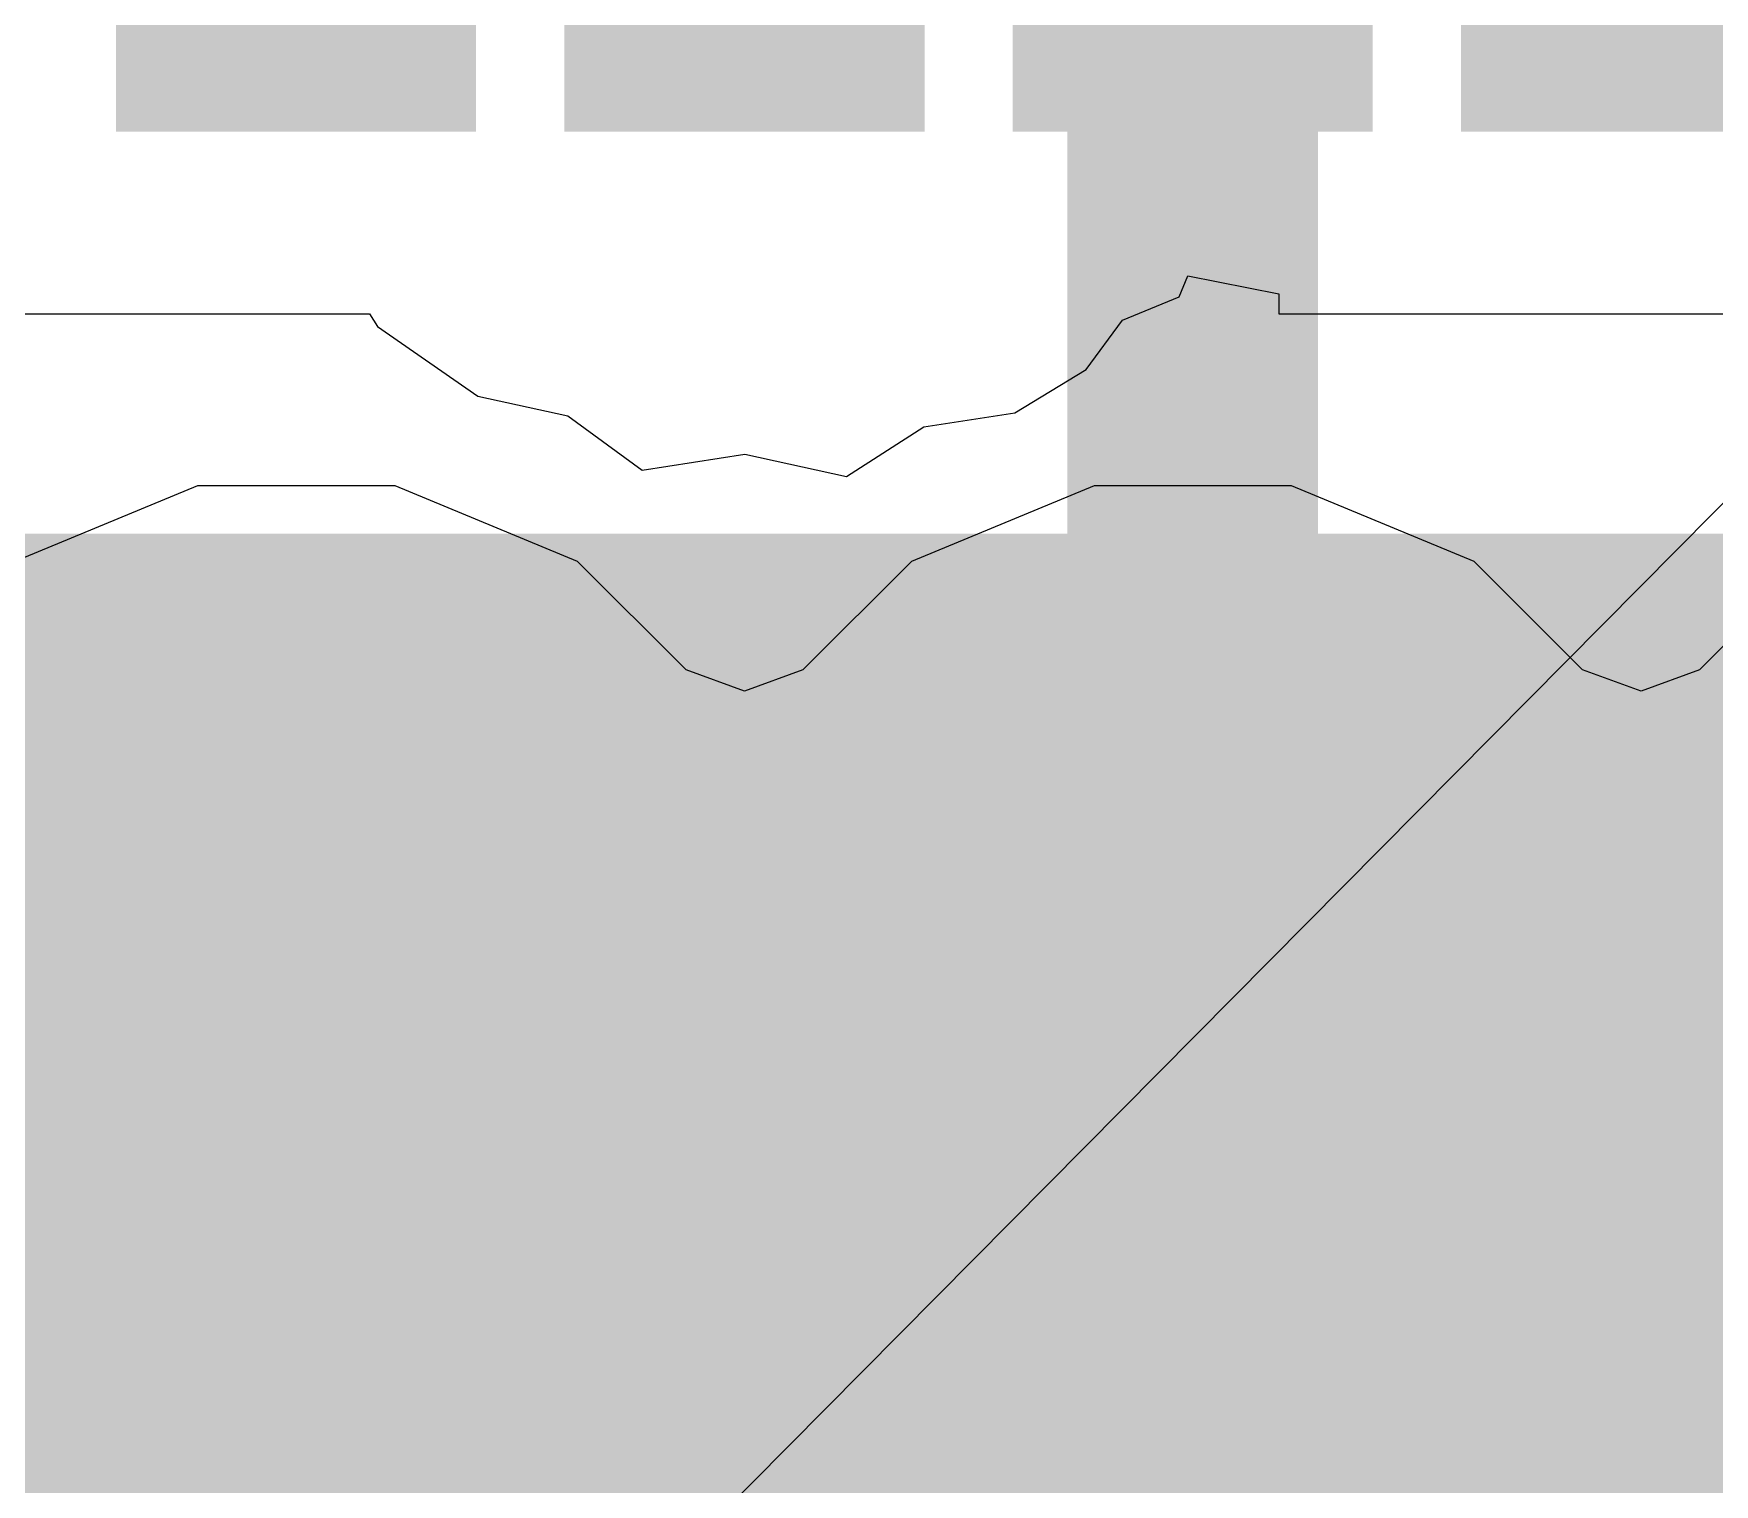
# Model space of a CAD drawing. Header units: inches. Extents: x -4 to 5258, y -4 to 5281.
# Drawn here: x 94.488 to 96.362, y 70.409 to 72.027 of the extents above; entities that cross this region are included whole.
import ezdxf

# ---------------------------------------------------------------- set-up
doc = ezdxf.new("R2010")
doc.units = ezdxf.units.IN
for name, color, linetype in [('Bottom Layer', 5, 'Continuous'), ('Bottom Solder', 6, 'Continuous'), ('Drill Drawing', 1, 'Continuous'), ('Layer 1', 16, 'Continuous'), ('Layer 2', 76, 'Continuous'), ('Top Layer', 1, 'Continuous'), ('Top Paste', 8, 'Continuous'), ('Top Solder', 216, 'Continuous'), ('Via Holes', 16, 'Continuous')]:
    doc.layers.add(name, color=color, linetype=linetype)

# ---------------------------------------------------------------- blocks, each defined once
blk = doc.blocks.new('HTSSOP_38_EP_4_4___5')
at = {"layer": 'Bottom Layer'}
h = blk.add_hatch(color=5, dxfattribs=at)
edge = h.paths.add_edge_path()
edge.add_arc((1.00000054, 1.00000054), 0.2999994, 0, 360)
h = blk.add_hatch(color=5, dxfattribs=at)
edge = h.paths.add_edge_path()
edge.add_arc((1.00000054, 0), 0.2999994, 0, 360)
at = {"layer": 'Bottom Solder'}
h = blk.add_hatch(color=6, dxfattribs=at)
edge = h.paths.add_edge_path()
edge.add_arc((1.00000054, 1.00000054), 0.4015993999999999, 0, 360)
h = blk.add_hatch(color=6, dxfattribs=at)
edge = h.paths.add_edge_path()
edge.add_arc((1.00000054, 0), 0.4015993999999999, 0, 360)
at = {"layer": 'Layer 1'}
h = blk.add_hatch(color=16, dxfattribs=at)
edge = h.paths.add_edge_path()
edge.add_arc((1.00000054, 1.00000054), 0.2999994, 0, 360)
h = blk.add_hatch(color=16, dxfattribs=at)
edge = h.paths.add_edge_path()
edge.add_arc((1.00000054, 0), 0.2999994, 0, 360)
at = {"layer": 'Layer 2'}
h = blk.add_hatch(color=76, dxfattribs=at)
edge = h.paths.add_edge_path()
edge.add_arc((1.00000054, 1.00000054), 0.2999994, 0, 360)
h = blk.add_hatch(color=76, dxfattribs=at)
edge = h.paths.add_edge_path()
edge.add_arc((1.00000054, 0), 0.2999994, 0, 360)
at = {"layer": 'Top Layer'}
for points in [[(1.44999964, 2.40000028), (1.44999964, -2.40000028), (-1.44999964, -2.40000028), (-1.44999964, 2.40000028)], [(3.59999915, 1.15012724), (3.59999915, 0.85012784), (1.99999981, 0.85012784), (1.99999981, 1.15012724)], [(3.59999915, 0.6499987), (3.59999915, 0.3499993000000001), (1.99999981, 0.3499992999999999), (1.99999981, 0.6499986999999999)], [(3.59999915, 0.1501292400000001), (3.59999915, -0.1498701599999999), (1.99999981, -0.14987016), (1.99999981, 0.1501292399999999)], [(3.59999915, -0.3499992999999999), (3.59999915, -0.6499986999999999), (1.99999981, -0.6499987), (1.99999981, -0.3499993000000001)]]:
    blk.add_hatch(color=1, dxfattribs=at).paths.add_polyline_path(points)
h = blk.add_hatch(color=1, dxfattribs=at)
edge = h.paths.add_edge_path()
edge.add_arc((1.00000054, 1.00000054), 0.2999994, 0, 360)
h = blk.add_hatch(color=1, dxfattribs=at)
edge = h.paths.add_edge_path()
edge.add_arc((1.00000054, 0), 0.2999994, 0, 360)
at = {"layer": 'Top Paste'}
for points in [[(1.44999964, 2.40000028), (1.44999964, -2.40000028), (-1.44999964, -2.40000028), (-1.44999964, 2.40000028)], [(3.59999915, 1.15012724), (3.59999915, 0.85012784), (1.99999981, 0.85012784), (1.99999981, 1.15012724)], [(3.59999915, 0.6499987), (3.59999915, 0.3499993000000001), (1.99999981, 0.3499992999999999), (1.99999981, 0.6499986999999999)], [(3.59999915, 0.1501292400000001), (3.59999915, -0.1498701599999999), (1.99999981, -0.14987016), (1.99999981, 0.1501292399999999)], [(3.59999915, -0.3499992999999999), (3.59999915, -0.6499986999999999), (1.99999981, -0.6499987), (1.99999981, -0.3499993000000001)]]:
    blk.add_hatch(color=8, dxfattribs=at).paths.add_polyline_path(points)
at = {"layer": 'Top Solder'}
for points in [[(1.50079964, 2.45080028), (1.50079964, -2.45080028), (-1.50079964, -2.45080028), (-1.50079964, 2.45080028)], [(3.65079915, 1.20092724), (3.65079915, 0.79932784), (1.94919981, 0.79932784), (1.94919981, 1.20092724)], [(3.65079915, 0.7007987), (3.65079915, 0.2991993), (1.94919981, 0.2991992999999999), (1.94919981, 0.7007987)], [(3.65079915, 0.20092924), (3.65079915, -0.20067016), (1.94919981, -0.20067016), (1.94919981, 0.20092924)], [(3.65079915, -0.2991992999999999), (3.65079915, -0.7007987), (1.94919981, -0.7007987), (1.94919981, -0.2991993)]]:
    blk.add_hatch(color=216, dxfattribs=at).paths.add_polyline_path(points)
h = blk.add_hatch(color=216, dxfattribs=at)
edge = h.paths.add_edge_path()
edge.add_arc((1.00000054, 1.00000054), 0.4015993999999999, 0, 360)
h = blk.add_hatch(color=216, dxfattribs=at)
edge = h.paths.add_edge_path()
edge.add_arc((1.00000054, 0), 0.4015993999999999, 0, 360)
at = {"layer": 'Via Holes'}
h = blk.add_hatch(color=7, dxfattribs=at)
edge = h.paths.add_edge_path()
edge.add_arc((1.00000054, 1.00000054), 0.1499997, 0, 360)
h = blk.add_hatch(color=7, dxfattribs=at)
edge = h.paths.add_edge_path()
edge.add_arc((1.00000054, 0), 0.1499997, 0, 360)
blk = doc.blocks.new('13_WQFN_HR__3_2__31')
at = {"layer": 'Top Solder'}
blk.add_line((-0.5750306, 1.80991764), (5220.67629472, 5271.62100868), dxfattribs=at)

msp = doc.modelspace()

# ---------------------------------------------------------------- hatches: boundary and pattern name
at = {"layer": 'Top Layer'}
msp.add_hatch(color=1, dxfattribs=at).paths.add_polyline_path([(98.18052754, 71.41884877999999), (92.78040625999999, 71.41884877999999), (92.78040625999999, 68.51884949999999), (98.18052754, 68.51884949999999)])

# ---------------------------------------------------------------- linework, layer by layer
at = {"layer": 'Drill Drawing'}
for points in [[(94.65352164, 71.09584459999999, 0.0508, 0.0508, 0), (94.65352164, 71.2228446, 0.0508, 0.0508, 0)], [(94.65352164, 71.2228446, 0.0508, 0.0508, 0), (94.90752163999998, 71.2228446, 0.0508, 0.0508, 0)], [(94.90752163999998, 71.09584459999999, 0.0508, 0.0508, 0), (94.90752163999998, 71.2228446, 0.0508, 0.0508, 0)], [(95.65352218, 71.09584459999999, 0.0508, 0.0508, 0), (95.65352218, 71.2228446, 0.0508, 0.0508, 0)], [(95.65352218, 71.2228446, 0.0508, 0.0508, 0), (95.90752218, 71.2228446, 0.0508, 0.0508, 0)], [(95.90752218, 71.09584459999999, 0.0508, 0.0508, 0), (95.90752218, 71.2228446, 0.0508, 0.0508, 0)], [(94.70432163999999, 71.0450446, 0.0508, 0.0508, 0), (94.70432163999999, 71.1212446, 0.0508, 0.0508, 0)], [(94.70432163999999, 71.1212446, 0.0508, 0.0508, 0), (94.85672164, 71.1212446, 0.0508, 0.0508, 0)], [(94.85672164, 71.0450446, 0.0508, 0.0508, 0), (94.85672164, 71.1212446, 0.0508, 0.0508, 0)], [(95.70432217999999, 71.0450446, 0.0508, 0.0508, 0), (95.70432217999999, 71.1212446, 0.0508, 0.0508, 0)], [(95.70432217999999, 71.1212446, 0.0508, 0.0508, 0), (95.85672217999999, 71.1212446, 0.0508, 0.0508, 0)], [(95.85672217999999, 71.0450446, 0.0508, 0.0508, 0), (95.85672217999999, 71.1212446, 0.0508, 0.0508, 0)], [(94.52652164, 70.84184459999999, 0.0508, 0.0508, 0), (94.52652164, 71.09584459999999, 0.0508, 0.0508, 0)], [(94.52652164, 71.09584459999999, 0.0508, 0.0508, 0), (94.65352164, 71.09584459999999, 0.0508, 0.0508, 0)], [(94.90752163999998, 71.09584459999999, 0.0508, 0.0508, 0), (95.03452164, 71.09584459999999, 0.0508, 0.0508, 0)], [(95.03452164, 70.84184459999999, 0.0508, 0.0508, 0), (95.03452164, 71.09584459999999, 0.0508, 0.0508, 0)], [(95.52652217999999, 70.84184459999999, 0.0508, 0.0508, 0), (95.52652217999999, 71.09584459999999, 0.0508, 0.0508, 0)], [(95.52652217999999, 71.09584459999999, 0.0508, 0.0508, 0), (95.65352218, 71.09584459999999, 0.0508, 0.0508, 0)], [(95.90752218, 71.09584459999999, 0.0508, 0.0508, 0), (96.03452218, 71.09584459999999, 0.0508, 0.0508, 0)], [(96.03452218, 70.84184459999999, 0.0508, 0.0508, 0), (96.03452218, 71.09584459999999, 0.0508, 0.0508, 0)], [(94.62812164, 70.8926446, 0.0508, 0.0508, 0), (94.62812164, 71.0450446, 0.0508, 0.0508, 0)], [(94.62812164, 71.0450446, 0.0508, 0.0508, 0), (94.70432163999999, 71.0450446, 0.0508, 0.0508, 0)], [(94.85672164, 71.0450446, 0.0508, 0.0508, 0), (94.93292164, 71.0450446, 0.0508, 0.0508, 0)], [(94.93292164, 70.8926446, 0.0508, 0.0508, 0), (94.93292164, 71.0450446, 0.0508, 0.0508, 0)], [(95.62812217999999, 70.8926446, 0.0508, 0.0508, 0), (95.62812217999999, 71.0450446, 0.0508, 0.0508, 0)], [(95.62812217999999, 71.0450446, 0.0508, 0.0508, 0), (95.70432217999999, 71.0450446, 0.0508, 0.0508, 0)], [(95.85672217999999, 71.0450446, 0.0508, 0.0508, 0), (95.93292217999999, 71.0450446, 0.0508, 0.0508, 0)], [(95.93292217999999, 70.8926446, 0.0508, 0.0508, 0), (95.93292217999999, 71.0450446, 0.0508, 0.0508, 0)], [(94.62812164, 70.8926446, 0.0508, 0.0508, 0), (94.70432163999999, 70.8926446, 0.0508, 0.0508, 0)], [(94.70432163999999, 70.8164446, 0.0508, 0.0508, 0), (94.70432163999999, 70.8926446, 0.0508, 0.0508, 0)], [(94.85672164, 70.8926446, 0.0508, 0.0508, 0), (94.93292164, 70.8926446, 0.0508, 0.0508, 0)], [(94.85672164, 70.8164446, 0.0508, 0.0508, 0), (94.85672164, 70.8926446, 0.0508, 0.0508, 0)], [(95.62812217999999, 70.8926446, 0.0508, 0.0508, 0), (95.70432217999999, 70.8926446, 0.0508, 0.0508, 0)], [(95.70432217999999, 70.8164446, 0.0508, 0.0508, 0), (95.70432217999999, 70.8926446, 0.0508, 0.0508, 0)], [(95.85672217999999, 70.8926446, 0.0508, 0.0508, 0), (95.93292217999999, 70.8926446, 0.0508, 0.0508, 0)], [(95.85672217999999, 70.8164446, 0.0508, 0.0508, 0), (95.85672217999999, 70.8926446, 0.0508, 0.0508, 0)], [(94.52652164, 70.84184459999999, 0.0508, 0.0508, 0), (94.65352164, 70.84184459999999, 0.0508, 0.0508, 0)], [(94.65352164, 70.71484459999999, 0.0508, 0.0508, 0), (94.65352164, 70.84184459999999, 0.0508, 0.0508, 0)], [(94.90752163999998, 70.84184459999999, 0.0508, 0.0508, 0), (95.03452164, 70.84184459999999, 0.0508, 0.0508, 0)], [(94.90752163999998, 70.71484459999999, 0.0508, 0.0508, 0), (94.90752163999998, 70.84184459999999, 0.0508, 0.0508, 0)], [(95.52652217999999, 70.84184459999999, 0.0508, 0.0508, 0), (95.65352218, 70.84184459999999, 0.0508, 0.0508, 0)], [(95.65352218, 70.71484459999999, 0.0508, 0.0508, 0), (95.65352218, 70.84184459999999, 0.0508, 0.0508, 0)], [(95.90752218, 70.84184459999999, 0.0508, 0.0508, 0), (96.03452218, 70.84184459999999, 0.0508, 0.0508, 0)], [(95.90752218, 70.71484459999999, 0.0508, 0.0508, 0), (95.90752218, 70.84184459999999, 0.0508, 0.0508, 0)], [(94.70432163999999, 70.8164446, 0.0508, 0.0508, 0), (94.85672164, 70.8164446, 0.0508, 0.0508, 0)], [(95.70432217999999, 70.8164446, 0.0508, 0.0508, 0), (95.85672217999999, 70.8164446, 0.0508, 0.0508, 0)], [(94.65352164, 70.71484459999999, 0.0508, 0.0508, 0), (94.90752163999998, 70.71484459999999, 0.0508, 0.0508, 0)], [(95.65352218, 70.71484459999999, 0.0508, 0.0508, 0), (95.90752218, 70.71484459999999, 0.0508, 0.0508, 0)]]:
    msp.add_lwpolyline(points, format="xyseb", dxfattribs=at)
for points in [[(94.64082164, 71.2228446, 0.0254, 0.0254, 1), (94.66622163999999, 71.2228446, 0.0254, 0.0254, 1)], [(94.64082164, 71.2228446, 0.0254, 0.0254, 1), (94.66622163999999, 71.2228446, 0.0254, 0.0254, 1)], [(94.89482164, 71.2228446, 0.0254, 0.0254, 1), (94.92022164, 71.2228446, 0.0254, 0.0254, 1)], [(94.89482164, 71.2228446, 0.0254, 0.0254, 1), (94.92022164, 71.2228446, 0.0254, 0.0254, 1)], [(95.64082218, 71.2228446, 0.0254, 0.0254, 1), (95.66622217999999, 71.2228446, 0.0254, 0.0254, 1)], [(95.64082218, 71.2228446, 0.0254, 0.0254, 1), (95.66622217999999, 71.2228446, 0.0254, 0.0254, 1)], [(95.89482217999999, 71.2228446, 0.0254, 0.0254, 1), (95.92022218, 71.2228446, 0.0254, 0.0254, 1)], [(95.89482217999999, 71.2228446, 0.0254, 0.0254, 1), (95.92022218, 71.2228446, 0.0254, 0.0254, 1)], [(94.69162164, 71.1212446, 0.0254, 0.0254, 1), (94.71702164, 71.1212446, 0.0254, 0.0254, 1)], [(94.69162164, 71.1212446, 0.0254, 0.0254, 1), (94.71702164, 71.1212446, 0.0254, 0.0254, 1)], [(94.84402164, 71.1212446, 0.0254, 0.0254, 1), (94.86942163999998, 71.1212446, 0.0254, 0.0254, 1)], [(94.84402164, 71.1212446, 0.0254, 0.0254, 1), (94.86942163999998, 71.1212446, 0.0254, 0.0254, 1)], [(95.69162218, 71.1212446, 0.0254, 0.0254, 1), (95.71702218, 71.1212446, 0.0254, 0.0254, 1)], [(95.69162218, 71.1212446, 0.0254, 0.0254, 1), (95.71702218, 71.1212446, 0.0254, 0.0254, 1)], [(95.84402218, 71.1212446, 0.0254, 0.0254, 1), (95.86942218, 71.1212446, 0.0254, 0.0254, 1)], [(95.84402218, 71.1212446, 0.0254, 0.0254, 1), (95.86942218, 71.1212446, 0.0254, 0.0254, 1)], [(94.51382163999999, 71.09584459999999, 0.0254, 0.0254, 1), (94.53922164, 71.09584459999999, 0.0254, 0.0254, 1)], [(94.51382163999999, 71.09584459999999, 0.0254, 0.0254, 1), (94.53922164, 71.09584459999999, 0.0254, 0.0254, 1)], [(94.64082164, 71.09584459999999, 0.0254, 0.0254, 1), (94.66622163999999, 71.09584459999999, 0.0254, 0.0254, 1)], [(94.64082164, 71.09584459999999, 0.0254, 0.0254, 1), (94.66622163999999, 71.09584459999999, 0.0254, 0.0254, 1)], [(94.89482164, 71.09584459999999, 0.0254, 0.0254, 1), (94.92022164, 71.09584459999999, 0.0254, 0.0254, 1)], [(94.89482164, 71.09584459999999, 0.0254, 0.0254, 1), (94.92022164, 71.09584459999999, 0.0254, 0.0254, 1)], [(95.02182164, 71.09584459999999, 0.0254, 0.0254, 1), (95.04722163999999, 71.09584459999999, 0.0254, 0.0254, 1)], [(95.02182164, 71.09584459999999, 0.0254, 0.0254, 1), (95.04722163999999, 71.09584459999999, 0.0254, 0.0254, 1)], [(95.51382218, 71.09584459999999, 0.0254, 0.0254, 1), (95.53922218, 71.09584459999999, 0.0254, 0.0254, 1)], [(95.51382218, 71.09584459999999, 0.0254, 0.0254, 1), (95.53922218, 71.09584459999999, 0.0254, 0.0254, 1)], [(95.64082218, 71.09584459999999, 0.0254, 0.0254, 1), (95.66622217999999, 71.09584459999999, 0.0254, 0.0254, 1)], [(95.64082218, 71.09584459999999, 0.0254, 0.0254, 1), (95.66622217999999, 71.09584459999999, 0.0254, 0.0254, 1)], [(95.89482217999999, 71.09584459999999, 0.0254, 0.0254, 1), (95.92022218, 71.09584459999999, 0.0254, 0.0254, 1)], [(95.89482217999999, 71.09584459999999, 0.0254, 0.0254, 1), (95.92022218, 71.09584459999999, 0.0254, 0.0254, 1)], [(96.02182218, 71.09584459999999, 0.0254, 0.0254, 1), (96.04722217999999, 71.09584459999999, 0.0254, 0.0254, 1)], [(96.02182218, 71.09584459999999, 0.0254, 0.0254, 1), (96.04722217999999, 71.09584459999999, 0.0254, 0.0254, 1)], [(94.61542164, 71.0450446, 0.0254, 0.0254, 1), (94.64082164, 71.0450446, 0.0254, 0.0254, 1)], [(94.61542164, 71.0450446, 0.0254, 0.0254, 1), (94.64082164, 71.0450446, 0.0254, 0.0254, 1)], [(94.69162164, 71.0450446, 0.0254, 0.0254, 1), (94.71702164, 71.0450446, 0.0254, 0.0254, 1)], [(94.69162164, 71.0450446, 0.0254, 0.0254, 1), (94.71702164, 71.0450446, 0.0254, 0.0254, 1)], [(94.84402164, 71.0450446, 0.0254, 0.0254, 1), (94.86942163999998, 71.0450446, 0.0254, 0.0254, 1)], [(94.84402164, 71.0450446, 0.0254, 0.0254, 1), (94.86942163999998, 71.0450446, 0.0254, 0.0254, 1)], [(94.92022164, 71.0450446, 0.0254, 0.0254, 1), (94.94562164, 71.0450446, 0.0254, 0.0254, 1)], [(94.92022164, 71.0450446, 0.0254, 0.0254, 1), (94.94562164, 71.0450446, 0.0254, 0.0254, 1)], [(95.61542218, 71.0450446, 0.0254, 0.0254, 1), (95.64082218, 71.0450446, 0.0254, 0.0254, 1)], [(95.61542218, 71.0450446, 0.0254, 0.0254, 1), (95.64082218, 71.0450446, 0.0254, 0.0254, 1)], [(95.69162218, 71.0450446, 0.0254, 0.0254, 1), (95.71702218, 71.0450446, 0.0254, 0.0254, 1)], [(95.69162218, 71.0450446, 0.0254, 0.0254, 1), (95.71702218, 71.0450446, 0.0254, 0.0254, 1)], [(95.84402218, 71.0450446, 0.0254, 0.0254, 1), (95.86942218, 71.0450446, 0.0254, 0.0254, 1)], [(95.84402218, 71.0450446, 0.0254, 0.0254, 1), (95.86942218, 71.0450446, 0.0254, 0.0254, 1)], [(95.92022218, 71.0450446, 0.0254, 0.0254, 1), (95.94562218, 71.0450446, 0.0254, 0.0254, 1)], [(95.92022218, 71.0450446, 0.0254, 0.0254, 1), (95.94562218, 71.0450446, 0.0254, 0.0254, 1)], [(94.61542164, 70.8926446, 0.0254, 0.0254, 1), (94.64082164, 70.8926446, 0.0254, 0.0254, 1)], [(94.61542164, 70.8926446, 0.0254, 0.0254, 1), (94.64082164, 70.8926446, 0.0254, 0.0254, 1)], [(94.69162164, 70.8926446, 0.0254, 0.0254, 1), (94.71702164, 70.8926446, 0.0254, 0.0254, 1)], [(94.69162164, 70.8926446, 0.0254, 0.0254, 1), (94.71702164, 70.8926446, 0.0254, 0.0254, 1)], [(94.84402164, 70.8926446, 0.0254, 0.0254, 1), (94.86942163999998, 70.8926446, 0.0254, 0.0254, 1)], [(94.84402164, 70.8926446, 0.0254, 0.0254, 1), (94.86942163999998, 70.8926446, 0.0254, 0.0254, 1)], [(94.92022164, 70.8926446, 0.0254, 0.0254, 1), (94.94562164, 70.8926446, 0.0254, 0.0254, 1)], [(94.92022164, 70.8926446, 0.0254, 0.0254, 1), (94.94562164, 70.8926446, 0.0254, 0.0254, 1)], [(95.61542218, 70.8926446, 0.0254, 0.0254, 1), (95.64082218, 70.8926446, 0.0254, 0.0254, 1)], [(95.61542218, 70.8926446, 0.0254, 0.0254, 1), (95.64082218, 70.8926446, 0.0254, 0.0254, 1)], [(95.69162218, 70.8926446, 0.0254, 0.0254, 1), (95.71702218, 70.8926446, 0.0254, 0.0254, 1)], [(95.69162218, 70.8926446, 0.0254, 0.0254, 1), (95.71702218, 70.8926446, 0.0254, 0.0254, 1)], [(95.84402218, 70.8926446, 0.0254, 0.0254, 1), (95.86942218, 70.8926446, 0.0254, 0.0254, 1)], [(95.84402218, 70.8926446, 0.0254, 0.0254, 1), (95.86942218, 70.8926446, 0.0254, 0.0254, 1)], [(95.92022218, 70.8926446, 0.0254, 0.0254, 1), (95.94562218, 70.8926446, 0.0254, 0.0254, 1)], [(95.92022218, 70.8926446, 0.0254, 0.0254, 1), (95.94562218, 70.8926446, 0.0254, 0.0254, 1)], [(94.51382163999999, 70.84184459999999, 0.0254, 0.0254, 1), (94.53922164, 70.84184459999999, 0.0254, 0.0254, 1)], [(94.51382163999999, 70.84184459999999, 0.0254, 0.0254, 1), (94.53922164, 70.84184459999999, 0.0254, 0.0254, 1)], [(94.64082164, 70.84184459999999, 0.0254, 0.0254, 1), (94.66622163999999, 70.84184459999999, 0.0254, 0.0254, 1)], [(94.64082164, 70.84184459999999, 0.0254, 0.0254, 1), (94.66622163999999, 70.84184459999999, 0.0254, 0.0254, 1)], [(94.89482164, 70.84184459999999, 0.0254, 0.0254, 1), (94.92022164, 70.84184459999999, 0.0254, 0.0254, 1)], [(94.89482164, 70.84184459999999, 0.0254, 0.0254, 1), (94.92022164, 70.84184459999999, 0.0254, 0.0254, 1)], [(95.02182164, 70.84184459999999, 0.0254, 0.0254, 1), (95.04722163999999, 70.84184459999999, 0.0254, 0.0254, 1)], [(95.02182164, 70.84184459999999, 0.0254, 0.0254, 1), (95.04722163999999, 70.84184459999999, 0.0254, 0.0254, 1)], [(95.51382218, 70.84184459999999, 0.0254, 0.0254, 1), (95.53922218, 70.84184459999999, 0.0254, 0.0254, 1)], [(95.51382218, 70.84184459999999, 0.0254, 0.0254, 1), (95.53922218, 70.84184459999999, 0.0254, 0.0254, 1)], [(95.64082218, 70.84184459999999, 0.0254, 0.0254, 1), (95.66622217999999, 70.84184459999999, 0.0254, 0.0254, 1)], [(95.64082218, 70.84184459999999, 0.0254, 0.0254, 1), (95.66622217999999, 70.84184459999999, 0.0254, 0.0254, 1)], [(95.89482217999999, 70.84184459999999, 0.0254, 0.0254, 1), (95.92022218, 70.84184459999999, 0.0254, 0.0254, 1)], [(95.89482217999999, 70.84184459999999, 0.0254, 0.0254, 1), (95.92022218, 70.84184459999999, 0.0254, 0.0254, 1)], [(96.02182218, 70.84184459999999, 0.0254, 0.0254, 1), (96.04722217999999, 70.84184459999999, 0.0254, 0.0254, 1)], [(96.02182218, 70.84184459999999, 0.0254, 0.0254, 1), (96.04722217999999, 70.84184459999999, 0.0254, 0.0254, 1)], [(94.69162164, 70.8164446, 0.0254, 0.0254, 1), (94.71702164, 70.8164446, 0.0254, 0.0254, 1)], [(94.69162164, 70.8164446, 0.0254, 0.0254, 1), (94.71702164, 70.8164446, 0.0254, 0.0254, 1)], [(94.84402164, 70.8164446, 0.0254, 0.0254, 1), (94.86942163999998, 70.8164446, 0.0254, 0.0254, 1)], [(94.84402164, 70.8164446, 0.0254, 0.0254, 1), (94.86942163999998, 70.8164446, 0.0254, 0.0254, 1)], [(95.69162218, 70.8164446, 0.0254, 0.0254, 1), (95.71702218, 70.8164446, 0.0254, 0.0254, 1)], [(95.69162218, 70.8164446, 0.0254, 0.0254, 1), (95.71702218, 70.8164446, 0.0254, 0.0254, 1)], [(95.84402218, 70.8164446, 0.0254, 0.0254, 1), (95.86942218, 70.8164446, 0.0254, 0.0254, 1)], [(95.84402218, 70.8164446, 0.0254, 0.0254, 1), (95.86942218, 70.8164446, 0.0254, 0.0254, 1)], [(94.64082164, 70.71484459999999, 0.0254, 0.0254, 1), (94.66622163999999, 70.71484459999999, 0.0254, 0.0254, 1)], [(94.64082164, 70.71484459999999, 0.0254, 0.0254, 1), (94.66622163999999, 70.71484459999999, 0.0254, 0.0254, 1)], [(94.89482164, 70.71484459999999, 0.0254, 0.0254, 1), (94.92022164, 70.71484459999999, 0.0254, 0.0254, 1)], [(94.89482164, 70.71484459999999, 0.0254, 0.0254, 1), (94.92022164, 70.71484459999999, 0.0254, 0.0254, 1)], [(95.64082218, 70.71484459999999, 0.0254, 0.0254, 1), (95.66622217999999, 70.71484459999999, 0.0254, 0.0254, 1)], [(95.64082218, 70.71484459999999, 0.0254, 0.0254, 1), (95.66622217999999, 70.71484459999999, 0.0254, 0.0254, 1)], [(95.89482217999999, 70.71484459999999, 0.0254, 0.0254, 1), (95.92022218, 70.71484459999999, 0.0254, 0.0254, 1)], [(95.89482217999999, 70.71484459999999, 0.0254, 0.0254, 1), (95.92022218, 70.71484459999999, 0.0254, 0.0254, 1)]]:
    msp.add_lwpolyline(points, format="xyseb", close=True, dxfattribs=at)
at = {"layer": 'Layer 2'}
for p, q in [((94.67032374, 71.52284399999999), (94.46670717999999, 71.43850330000001)), ((94.89071954, 71.52284399999999), (94.67032374, 71.52284399999999)), ((95.09433609999999, 71.43850330000001), (94.89071954, 71.52284399999999)), ((95.67032427999999, 71.52284399999999), (95.46670772, 71.43850330000001)), ((95.89072008, 71.52284399999999), (95.67032427999999, 71.52284399999999)), ((96.09433664, 71.43850330000001), (95.89072008, 71.52284399999999)), ((95.21532645999999, 71.31751293999999), (95.09433609999999, 71.43850330000001)), ((95.46670772, 71.43850330000001), (95.34571736, 71.31751293999999)), ((96.215327, 71.31751293999999), (96.09433664, 71.43850330000001)), ((96.46670572, 71.43850330000001), (96.34571536, 71.31751293999999)), ((95.28052063999999, 71.29372837999999), (95.21532645999999, 71.31751293999999)), ((95.34571736, 71.31751293999999), (95.28052063999999, 71.29372837999999)), ((96.28052118, 71.29372837999999), (96.215327, 71.31751293999999)), ((96.34571536, 71.31751293999999), (96.28052118, 71.29372837999999))]:
    msp.add_line(p, q, dxfattribs=at)
at = {"layer": 'Top Layer'}
for p, q in [((95.76519835999999, 71.73390276), (95.77492147999999, 71.75737489999999)), ((95.77492147999999, 71.75737489999999), (95.87652148, 71.73716412)), ((95.70202601999999, 71.70773568), (95.76519835999999, 71.73390276)), ((95.87652148, 71.73716412), (95.87652148, 71.71484514)), ((93.87652548, 71.71484514), (94.8621801, 71.71484514)), ((94.8621801, 71.71484514), (94.87117678, 71.70082688)), ((95.66158922, 71.6525999), (95.70202601999999, 71.70773568)), ((95.87652148, 71.71484514), (97.68451888, 71.71484514)), ((94.87117678, 71.70082688), (94.98306378, 71.62303938)), ((95.58213801999999, 71.60439832), (95.66158922, 71.6525999)), ((94.98306378, 71.62303938), (95.0833887, 71.60114966)), ((95.0833887, 71.60114966), (95.16618762, 71.54042587999999)), ((95.48064724, 71.58879001999999), (95.58213801999999, 71.60439832)), ((95.39423135999999, 71.53332912), (95.48064724, 71.58879001999999)), ((95.16618762, 71.54042587999999), (95.28086608, 71.55806363999999)), ((95.28086608, 71.55806363999999), (95.39423135999999, 71.53332912))]:
    msp.add_line(p, q, dxfattribs=at)
for points in [[(95.78039517999999, 70.9689716, 0.2794, 0.2794, 0), (95.78039517999999, 72.76884354, 0.2794, 0.2794, 0)], [(95.78039517999999, 70.9689716, 0.254, 0.254, 0), (95.78052217999999, 70.9688446, 0.254, 0.254, 0)]]:
    msp.add_lwpolyline(points, format="xyseb", dxfattribs=at)
for points in [[(95.71054518, 70.9689716, 0.1397, 0.1397, 1), (95.85024518, 70.9689716, 0.1397, 0.1397, 1)], [(95.71689518, 70.9689716, 0.127, 0.127, 1), (95.84389517999999, 70.9689716, 0.127, 0.127, 1)], [(95.71702218, 70.9688446, 0.127, 0.127, 1), (95.84402218, 70.9688446, 0.127, 0.127, 1)]]:
    msp.add_lwpolyline(points, format="xyseb", close=True, dxfattribs=at)

# ---------------------------------------------------------------- block references
msp.add_blockref('13_WQFN_HR__3_2__31', (37.0774468, 9.2674694))
at = {"rotation": 90}
msp.add_blockref('HTSSOP_38_EP_4_4___5', (95.78052217999999, 69.96884406), dxfattribs=at)

doc.saveas('drawing.dxf')
